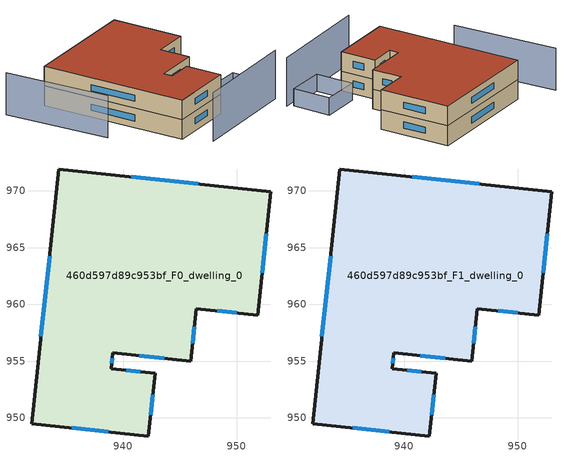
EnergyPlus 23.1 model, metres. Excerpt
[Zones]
460d597d89c953bf_F0_dwelling_0
 floor ground (EU_floor_Construction): 953.01,969.94 951.85,959.05 946.44,959.63 945.95,955 939.08,955.74 938.93,954.35 942.81,953.93 942.22,948.4 931.93,949.5 934.32,971.94 z0
 wall outside (EU_wall_Construction): 934.32,971.94 931.93,949.5 942.22,948.4 942.81,953.93 938.93,954.35 939.08,955.74 945.95,955 946.44,959.63 951.85,959.05 953.01,969.94 934.32,971.94 z0:3
 window (EU_Window_Construction): 933.5,964.25 932.75,957.18 / 946.61,970.62 940.72,971.25 / 952.25,962.78 952.61,966.21 / 948.29,959.43 950,959.25 / 946.11,956.59 946.27,958.05 / 941.43,955.49 943.6,955.25 / 938.98,954.82 939.03,955.26 / 941.49,954.07 940.26,954.21 / 942.42,950.29 942.61,952.04 / 935.45,949.12 938.7,948.78 z1.03:1.97
460d597d89c953bf_F1_dwelling_0
 floor to 460d597d89c953bf_F0_dwelling_0 (EU_floor_Construction): 953.01,969.94 951.85,959.05 946.44,959.63 945.94,955 939.08,955.74 938.93,954.35 942.81,953.93 942.22,948.4 931.93,949.5 934.32,971.94 z3
 wall outside (EU_wall_Construction): 934.32,971.94 931.93,949.5 942.22,948.4 942.81,953.93 938.93,954.35 939.08,955.74 945.95,955 946.44,959.63 951.85,959.05 953.01,969.94 934.32,971.94 z3:6
 window (EU_Window_Construction): 933.5,964.25 932.75,957.18 / 946.61,970.62 940.72,971.25 / 952.25,962.78 952.61,966.21 / 948.29,959.43 950,959.25 / 946.11,956.59 946.27,958.05 / 941.43,955.49 943.6,955.25 / 938.98,954.82 939.03,955.26 / 941.49,954.07 940.26,954.21 / 942.42,950.29 942.61,952.04 / 935.45,949.12 938.7,948.78 z4.03:4.97
 roof outside (EU_roof_Construction): 945.95,955 946.44,959.63 951.85,959.05 953.01,969.94 934.32,971.94 931.93,949.5 942.22,948.4 942.81,953.93 938.93,954.35 939.08,955.74 z6
shading: 933.24,945.32 950.28,943.77 z0:7.4; 949.76,944.58 943.81,945.33 / 943.81,945.33 944.54,951.13 / 944.54,951.13 950.49,950.39 / 950.49,950.39 949.76,944.58 z0:2.6; 929.2,975.44 927.97,959.13 z0:6.4
[Building]
EU S2 Campaign: North Axis=0; Terrain=City; Solar Distribution=FullExterior
[Site:Location]
Cape.Town.Intl.AP: Latitude=-33.965; Longitude=18.602; Time Zone=2; Elevation=46
[SizingPeriod:WeatherFileDays]
AnnualSizingPeriod: Begin Month=1; Begin Day of Month=1; End Month=12; End Day of Month=31; Day of Week for Start Day=Monday; Use Weather File Daylight Saving Period=No; Use Weather File Rain and Snow Indicators=No
[MATERIAL]
EU_InternalMass_Material: Roughness=MediumRough; Thickness=0.1; Conductivity=1; Density=1800; Specific Heat=900; Thermal Absorptance=0.9; Solar Absorptance=0.7; Visible Absorptance=0.7
[MATERIAL:NOMASS] Roughness=MediumRough; Thermal Absorptance=0.9; Solar Absorptance=0.7; Visible Absorptance=0.7
Name | Thermal Resistance
EU_wall_NoMass | 0.493876
EU_roof_NoMass | 0.449382
EU_floor_NoMass | 1.25
[WINDOWMATERIAL:SIMPLEGLAZINGSYSTEM]
EU_Window_SimpleGlazing: UFactor=4.4; Solar Heat Gain Coefficient=0.85; Visible Transmittance=0.85
[CONSTRUCTION]
EU_wall_Construction: EU_wall_NoMass
EU_roof_Construction: EU_roof_NoMass
EU_floor_Construction: EU_floor_NoMass
EU_Window_Construction: EU_Window_SimpleGlazing
EU_InternalMass_Construction: EU_InternalMass_Material
[ZONE] Type=1; Multiplier=1; Ceiling Height=autocalculate; Volume=1003.76; Floor Area=autocalculate; Part of Total Floor Area=Yes
460d597d89c953bf_F0_dwelling_0; 460d597d89c953bf_F1_dwelling_0
[INTERNALMASS] Construction=EU_InternalMass_Construction; Surface Area=334.587
Name | Zone or ZoneList
460d597d89c953bf_F0_dwelling_0_EU_InternalMass | 460d597d89c953bf_F0_dwelling_0
460d597d89c953bf_F1_dwelling_0_EU_InternalMass | 460d597d89c953bf_F1_dwelling_0
[OTHEREQUIPMENT] Fuel Type=Electricity; Design Level Calculation Method=Watts/Area; Power per Zone Floor Area=1; Fraction Latent=0; Fraction Radiant=0; Fraction Lost=0; Carbon Dioxide Generation Rate=0; EndUse Subcategory=EU_Step8_InternalGains
Name | Zone or ZoneList or Space or SpaceList | Schedule
EU_Step8_InternalGain_460d597d89c953bf_F0_dwelling_0_f000 | 460d597d89c953bf_F0_dwelling_0 | EU_Step8_GainSchedule_460d597d89c953bf_F0_dwelling_0_f000
EU_Step8_InternalGain_460d597d89c953bf_F1_dwelling_0_f000 | 460d597d89c953bf_F1_dwelling_0 | EU_Step8_GainSchedule_460d597d89c953bf_F1_dwelling_0_f000
[ZONEVENTILATION:DESIGNFLOWRATE] Schedule=EU_AlwaysOn; Design Flow Rate Calculation Method=AirChanges/Hour; Air Changes per Hour=0.64; Ventilation Type=Natural; Fan Pressure Rise=0; Fan Total Efficiency=1; Constant Term Coefficient=1; Temperature Term Coefficient=0; Velocity Term Coefficient=0; Velocity Squared Term Coefficient=0; Minimum Indoor Temperature=-100; Maximum Indoor Temperature=100; Delta Temperature=-100; Minimum Outdoor Temperature=-100; Maximum Outdoor Temperature=100; Maximum Wind Speed=40
Name | Zone or ZoneList or Space or SpaceList
EU_ConstantAir_460d597d89c953bf_F0_dwelling_0 | 460d597d89c953bf_F0_dwelling_0
EU_ConstantAir_460d597d89c953bf_F1_dwelling_0 | 460d597d89c953bf_F1_dwelling_0
[HVACTEMPLATE:THERMOSTAT] Constant Heating Setpoint=20; Constant Cooling Setpoint=50
EU_HeatOnly_460d597d89c953bf_F0_dwelling_0; EU_HeatOnly_460d597d89c953bf_F1_dwelling_0
[HVACTEMPLATE:ZONE:IDEALLOADSAIRSYSTEM] System Availability Schedule=EU_AlwaysOn; Maximum Heating Supply Air Temperature=50; Minimum Cooling Supply Air Temperature=13; Maximum Heating Supply Air Humidity Ratio=0.0156; Minimum Cooling Supply Air Humidity Ratio=0.0077; Heating Limit=NoLimit; Cooling Limit=NoLimit; Heating Availability Schedule=EU_AlwaysOn; Cooling Availability Schedule=EU_CoolingOff; Dehumidification Control Type=ConstantSensibleHeatRatio; Cooling Sensible Heat Ratio=0.7; Dehumidification Setpoint=60; Humidification Control Type=None; Humidification Setpoint=30; Outdoor Air Method=None; Outdoor Air Flow Rate per Person=0.00944; Outdoor Air Flow Rate per Zone Floor Area=0; Outdoor Air Flow Rate per Zone=0; Demand Controlled Ventilation Type=None; Outdoor Air Economizer Type=NoEconomizer; Heat Recovery Type=None; Sensible Heat Recovery Effectiveness=0.7; Latent Heat Recovery Effectiveness=0.65
Name | Template Thermostat
460d597d89c953bf_F0_dwelling_0 | EU_HeatOnly_460d597d89c953bf_F0_dwelling_0
460d597d89c953bf_F1_dwelling_0 | EU_HeatOnly_460d597d89c953bf_F1_dwelling_0
[SIZING:ZONE] Zone Cooling Design Supply Air Temperature Input Method=SupplyAirTemperature; Zone Cooling Design Supply Air Temperature=13; Zone Heating Design Supply Air Temperature Input Method=SupplyAirTemperature; Zone Heating Design Supply Air Temperature=50; Zone Cooling Design Supply Air Humidity Ratio=0.008; Zone Heating Design Supply Air Humidity Ratio=0.008; Cooling Design Air Flow Method=DesignDay; Cooling Design Air Flow Rate=0; Cooling Minimum Air Flow per Zone Floor Area=0.000762; Cooling Minimum Air Flow=0; Cooling Minimum Air Flow Fraction=0.2; Heating Design Air Flow Method=DesignDay; Heating Design Air Flow Rate=0; Heating Maximum Air Flow per Zone Floor Area=0.002032; Heating Maximum Air Flow=0.141576; Heating Maximum Air Flow Fraction=0.3; Account for Dedicated Outdoor Air System=No; Dedicated Outdoor Air System Control Strategy=NeutralSupplyAir; Dedicated Outdoor Air Low Setpoint Temperature for Design=autosize; Dedicated Outdoor Air High Setpoint Temperature for Design=autosize; Zone Load Sizing Method=Sensible Load Only No Latent Load; Zone Latent Cooling Design Supply Air Humidity Ratio Input Method=HumidityRatioDifference; Zone Cooling Design Supply Air Humidity Ratio Difference=0.005; Zone Latent Heating Design Supply Air Humidity Ratio Input Method=HumidityRatioDifference; Zone Humidification Design Supply Air Humidity Ratio Difference=0.005
460d597d89c953bf_F0_dwelling_0; 460d597d89c953bf_F1_dwelling_0
[SCHEDULE:CONSTANT]
Name | Hourly Value
EU_AlwaysOn | 1
EU_CoolingOff | 0
[SCHEDULE:FILE] Column Number=1; Rows to Skip at Top=0; Number of Hours of Data=8760; Column Separator=Comma; Interpolate to Timestep=No; Minutes per Item=60; Adjust Schedule for Daylight Savings=Yes
Name | File
EU_Step8_GainSchedule_460d597d89c953bf_F0_dwelling_0_f000 | ../../schedules/460d597d89c953bf/460d597d89c953bf_F0_dwelling_0_f000_gain.csv
EU_Step8_GainSchedule_460d597d89c953bf_F1_dwelling_0_f000 | ../../schedules/460d597d89c953bf/460d597d89c953bf_F1_dwelling_0_f000_gain.csv
